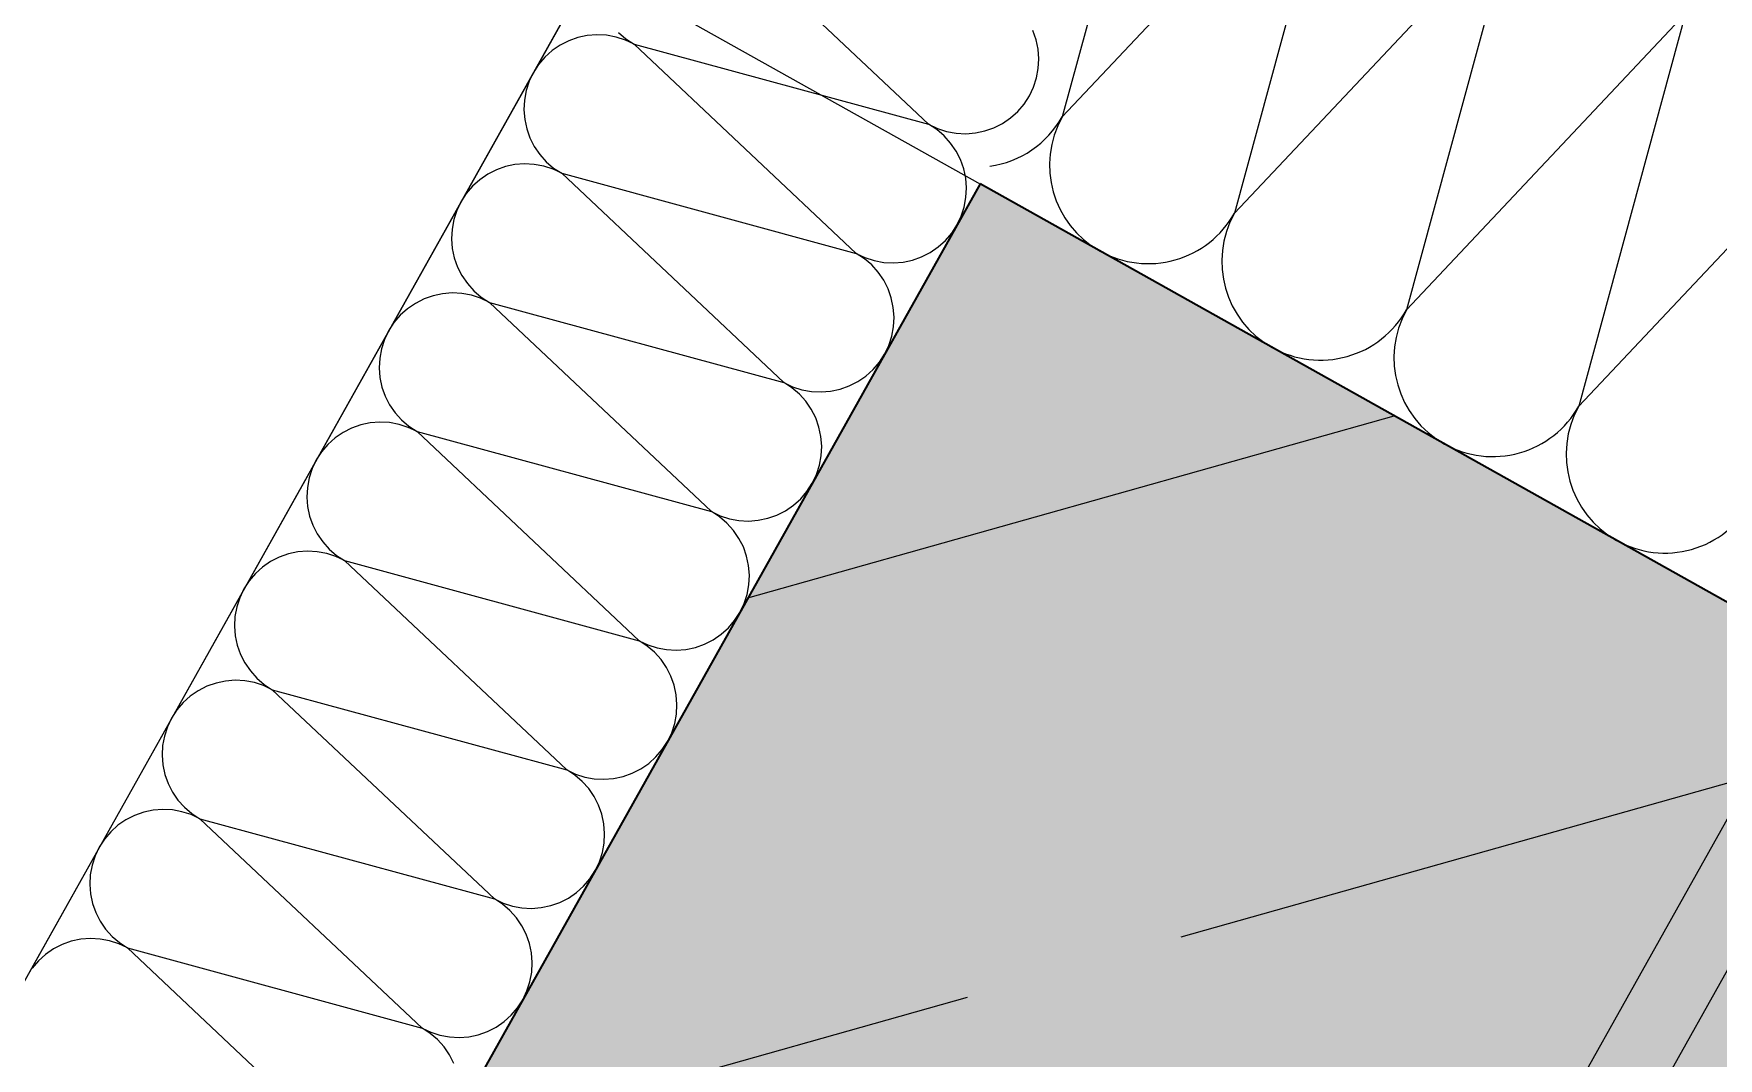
# Model space of a CAD drawing. Header units: metres. Extents: x -27.1 to 50.1, y 105.7 to 163.4.
# Drawn here: x -23.2229 to -22.9953, y 117.3465 to 117.4849 of the extents above; entities that cross this region are included whole.
import ezdxf

# ---------------------------------------------------------------- set-up
doc = ezdxf.new("R2010")
doc.units = ezdxf.units.M
doc.header["$MEASUREMENT"] = 0
doc.linetypes.add('Punktlinie', pattern=[0.0035, 0, -0.0035])
doc.linetypes.add('Wipeout_Contour', pattern=[1, 0, -1])
for name, color, linetype in [('10  Dächer', 7, 'Continuous'), ('10  Fassade', 7, 'Continuous'), ('10  Fassade_Schnittschraffur', 7, 'Continuous'), ('10  Treppen + Rampen', 7, 'Continuous'), ('10  Wand Massiv', 7, 'Continuous'), ('10  Wand Massiv_Deckschraffur', 7, 'Continuous'), ('10  Wand Massiv_Schnittschraffur', 7, 'Continuous'), ('Neubau_10  Stützen', 7, 'Continuous'), ('Neubau_10  Stützen_Deckschraffur', 7, 'Continuous')]:
    doc.layers.add(name, color=color, linetype=linetype)

# ---------------------------------------------------------------- blocks, each defined once
blk = doc.blocks.new('*X8', base_point=(-0.1628299149246004, 98.00747370518326))
at = {"layer": '10  Wand Massiv_Schnittschraffur', "color": 98, "linetype": 'Continuous', "lineweight": 13, "ltscale": 1000, "true_color": 0x000100}
for p, q in [((-23.0462830167004, 117.5137066443064), (-23.08398450751274, 117.4736963979594)), ((-23.0462830167004, 117.5137066443064), (-23.06072068678328, 117.4606616077356)), ((-23.02301919597094, 117.5006718540826), (-23.06072068678328, 117.4606616077356)), ((-23.02301919597094, 117.5006718540826), (-23.03745686605382, 117.4476268175118)), ((-23.07830604018091, 117.4945594946748), (-23.08398450751274, 117.4736963979594)), ((-22.99975537524148, 117.4876370638588), (-23.03745686605382, 117.4476268175118)), ((-22.99975537524148, 117.4876370638588), (-23.01419304532436, 117.434592027288)), ((-22.97649155451202, 117.474602273635), (-23.01419304532436, 117.434592027288))]:
    blk.add_line(p, q, dxfattribs=at)
for centre, radius, start, end in [((-23.09561641787747, 117.4802137930713), 0.01333333333333343, 278.0885708107965, 330.7379561624048), ((-23.07235259714801, 117.4671790028475), 0.01333333333333336, 150.7379561624048, 240.7379561624048), ((-23.07235259714801, 117.4671790028475), 0.01333333333333335, 240.7379561624048, 330.7379561624048), ((-23.04908877641855, 117.4541442126237), 0.01333333333333336, 150.7379561624048, 240.7379561624048), ((-23.04908877641855, 117.4541442126237), 0.01333333333333343, 240.7379561624048, 330.7379561624048), ((-23.02582495568909, 117.4411094223999), 0.01333333333333336, 150.7379561624048, 240.7379561624048), ((-23.02582495568909, 117.4411094223999), 0.01333333333333343, 240.7379561624048, 330.7379561624048), ((-23.00256113495962, 117.4280746321761), 0.01333333333333336, 150.7379561624048, 240.7379561624048), ((-23.00256113495962, 117.4280746321761), 0.01333333333333335, 240.7379561624048, 330.7379561624048)]:
    blk.add_arc(centre, radius, start, end, dxfattribs=at)
blk = doc.blocks.new('*X35', base_point=(-0.1628299149246004, 98.00747370518326))
at = {"layer": '10  Fassade_Schnittschraffur', "color": 98, "linetype": 'Continuous', "lineweight": 13, "ltscale": 1000, "true_color": 0x000100}
for p, q in [((-23.13203462657411, 117.500957843394), (-23.10202694181387, 117.4726817252847)), ((-23.14390208305208, 117.4850723581322), (-23.1429076030541, 117.4842226303765)), ((-23.08751377274771, 117.4841180393716), (-23.08795015381165, 117.4853511651933)), ((-23.15180988981174, 117.4833811837602), (-23.15288805415977, 117.4826405155727)), ((-23.15064427271097, 117.4839747867417), (-23.15180988981174, 117.4833811837602)), ((-23.14941114688922, 117.4844111678056), (-23.15064427271097, 117.4839747867417)), ((-23.14813161147119, 117.484682860351), (-23.14941114688922, 117.4844111678056)), ((-23.14682755966263, 117.4847852156431), (-23.14813161147119, 117.484682860351)), ((-23.14552130415153, 117.4847164823544), (-23.14682755966263, 117.4847852156431)), ((-23.14423519533186, 117.4844778365307), (-23.14552130415153, 117.4847164823544)), ((-23.14299123888209, 117.484073361468), (-23.14423519533186, 117.4844778365307)), ((-23.14181071924198, 117.4835099778469), (-23.14299123888209, 117.484073361468)), ((-23.1429076030541, 117.4842226303765), (-23.14181071924198, 117.4835099778469)), ((-23.14181071924198, 117.4835099778469), (-23.10202694181387, 117.4726817252847)), ((-23.14181071924198, 117.4835099778469), (-23.11180303448174, 117.4552338597376)), ((-23.0872420802023, 117.4828385039535), (-23.08751377274771, 117.4841180393716)), ((-23.08713972491021, 117.481534452145), (-23.0872420802023, 117.4828385039535)), ((-23.15471004581985, 117.4807709752194), (-23.15542269834946, 117.4796740914073)), ((-23.15386031806413, 117.4817654552174), (-23.15471004581985, 117.4807709752194)), ((-23.15288805415977, 117.4826405155727), (-23.15386031806413, 117.4817654552174)), ((-23.08720845819886, 117.4802281966339), (-23.08713972491021, 117.481534452145)), ((-23.15598608197058, 117.4784935717672), (-23.15639055703326, 117.4772496153174)), ((-23.15542269834946, 117.4796740914073), (-23.15598608197058, 117.4784935717672)), ((-23.08785157908531, 117.4776981313644), (-23.08744710402263, 117.4789420878142)), ((-23.08744710402263, 117.4789420878142), (-23.08720845819886, 117.4802281966339)), ((-23.15662920285703, 117.4759635064977), (-23.15669793614568, 117.4746572509866)), ((-23.15639055703326, 117.4772496153174), (-23.15662920285703, 117.4759635064977)), ((-23.089127615236, 117.4754207279122), (-23.08841496270639, 117.4765176117243)), ((-23.08841496270643, 117.4765176117243), (-23.08785157908531, 117.4776981313644)), ((-23.15669793614568, 117.4746572509866), (-23.15659558085359, 117.4733531991781)), ((-23.09094960689608, 117.4735511875588), (-23.08997734299173, 117.4744262479142)), ((-23.08997734299173, 117.4744262479142), (-23.089127615236, 117.4754207279122)), ((-23.15659558085359, 117.4733531991781), (-23.15632388830818, 117.47207366376)), ((-23.15632388830818, 117.47207366376), (-23.15588750724424, 117.4708405379383)), ((-23.10202694181387, 117.4726817252847), (-23.10084642217376, 117.4721183416636)), ((-23.10093005800175, 117.4719690727551), (-23.10202694181387, 117.4726817252847)), ((-23.09993557800377, 117.4711193449994), (-23.10093005800175, 117.4719690727551)), ((-23.10084642217376, 117.4721183416636), (-23.09960246572399, 117.4717138666009)), ((-23.09960246572399, 117.4717138666009), (-23.09831635690432, 117.4714752207771)), ((-23.09831635690432, 117.4714752207771), (-23.09701010139323, 117.4714064874885)), ((-23.09701010139323, 117.4714064874885), (-23.09570604958466, 117.4715088427806)), ((-23.09570604958466, 117.4715088427806), (-23.09442651416663, 117.471780535326)), ((-23.09442651416663, 117.471780535326), (-23.09319338834487, 117.4722169163899)), ((-23.09319338834487, 117.4722169163899), (-23.0920277712441, 117.4728105193714)), ((-23.0920277712441, 117.4728105193714), (-23.09094960689608, 117.4735511875588)), ((-23.15588750724424, 117.4708405379383), (-23.15529390426275, 117.4696749208375)), ((-23.15529390426275, 117.4696749208375), (-23.1545532360753, 117.4685967564895)), ((-23.09906051764841, 117.470147081095), (-23.09993557800377, 117.4711193449994)), ((-23.09831984946097, 117.469068916747), (-23.09906051764841, 117.470147081095)), ((-23.15918723955709, 117.4669633022585), (-23.16042036537884, 117.4665269211946)), ((-23.15790770413906, 117.4672349948039), (-23.15918723955709, 117.4669633022585)), ((-23.15660365233049, 117.467337350096), (-23.15790770413906, 117.4672349948039)), ((-23.15529739681939, 117.4672686168074), (-23.15660365233049, 117.467337350096)), ((-23.15401128799972, 117.4670299709836), (-23.15529739681939, 117.4672686168074)), ((-23.1545532360753, 117.4685967564895), (-23.15367817571994, 117.4676244925851)), ((-23.15276733154996, 117.4666254959209), (-23.15401128799972, 117.4670299709836)), ((-23.15367817571994, 117.4676244925851), (-23.15268369572197, 117.4667747648294)), ((-23.09772624647947, 117.4679032996462), (-23.09831984946097, 117.469068916747)), ((-23.09728986541553, 117.4666701738245), (-23.09772624647947, 117.4679032996462)), ((-23.16266414682763, 117.4651926500256), (-23.16363641073199, 117.4643175896703)), ((-23.16158598247961, 117.4659333182131), (-23.16266414682763, 117.4651926500256)), ((-23.16042036537884, 117.4665269211946), (-23.16158598247961, 117.4659333182131)), ((-23.15158681190985, 117.4660621122998), (-23.15276733154996, 117.4666254959209)), ((-23.15268369572197, 117.4667747648294), (-23.15158681190985, 117.4660621122998)), ((-23.15158681190985, 117.4660621122998), (-23.11180303448174, 117.4552338597376)), ((-23.15158681190985, 117.4660621122998), (-23.1215791271496, 117.4377859941905)), ((-23.09701817287013, 117.4653906384064), (-23.09728986541553, 117.4666701738245)), ((-23.09691581757804, 117.4640865865979), (-23.09701817287013, 117.4653906384064)), ((-23.16448613848772, 117.4633231096723), (-23.16519879101732, 117.4622262258602)), ((-23.16363641073199, 117.4643175896703), (-23.16448613848772, 117.4633231096723)), ((-23.09722319669046, 117.4614942222671), (-23.09698455086669, 117.4627803310867)), ((-23.09698455086669, 117.4627803310867), (-23.09691581757804, 117.4640865865979)), ((-23.16576217463845, 117.4610457062201), (-23.16616664970112, 117.4598017497703)), ((-23.16519879101732, 117.4622262258602), (-23.16576217463845, 117.4610457062201)), ((-23.09819105537426, 117.4590697461772), (-23.09762767175314, 117.4602502658173)), ((-23.09762767175314, 117.4602502658173), (-23.09722319669046, 117.4614942222671)), ((-23.1664052955249, 117.4585156409506), (-23.16647402881355, 117.4572093854395)), ((-23.16616664970112, 117.4598017497703), (-23.1664052955249, 117.4585156409506)), ((-23.09975343565959, 117.4569783823671), (-23.09890370790387, 117.4579728623651)), ((-23.09890370790387, 117.4579728623651), (-23.09819105537426, 117.4590697461772)), ((-23.16647402881355, 117.4572093854395), (-23.16637167352145, 117.455905333631)), ((-23.16637167352145, 117.455905333631), (-23.16609998097605, 117.4546257982129)), ((-23.10180386391197, 117.4553626538243), (-23.10072569956395, 117.4561033220118)), ((-23.10072569956395, 117.4561033220118), (-23.09975343565959, 117.4569783823671)), ((-23.16609998097605, 117.4546257982129), (-23.1656635999121, 117.4533926723912)), ((-23.1656635999121, 117.4533926723912), (-23.16506999693062, 117.4522270552904)), ((-23.11180303448174, 117.4552338597376), (-23.11062251484162, 117.4546704761165)), ((-23.11070615066962, 117.454521207208), (-23.11180303448174, 117.4552338597376)), ((-23.10971167067164, 117.4536714794523), (-23.11070615066962, 117.454521207208)), ((-23.11062251484162, 117.4546704761165), (-23.10937855839186, 117.4542660010538)), ((-23.10883661031628, 117.4526992155479), (-23.10971167067164, 117.4536714794523)), ((-23.10937855839186, 117.4542660010538), (-23.10809244957219, 117.45402735523)), ((-23.10809244957219, 117.45402735523), (-23.10678619406109, 117.4539586219414)), ((-23.10678619406109, 117.4539586219414), (-23.10548214225253, 117.4540609772335)), ((-23.10548214225253, 117.4540609772335), (-23.10420260683449, 117.4543326697789)), ((-23.10420260683449, 117.4543326697789), (-23.10296948101274, 117.4547690508428)), ((-23.10296948101274, 117.4547690508428), (-23.10180386391197, 117.4553626538243)), ((-23.16506999693062, 117.4522270552904), (-23.16432932874317, 117.4511488909424)), ((-23.16432932874317, 117.4511488909424), (-23.16345426838781, 117.450176627038)), ((-23.10809594212883, 117.4516210511999), (-23.10883661031628, 117.4526992155479)), ((-23.10750233914735, 117.4504554340991), (-23.10809594212883, 117.4516210511999)), ((-23.17019645804668, 117.4490790556475), (-23.17136207514744, 117.448485452666)), ((-23.16896333222492, 117.4495154367114), (-23.17019645804668, 117.4490790556475)), ((-23.16768379680688, 117.4497871292568), (-23.16896333222492, 117.4495154367114)), ((-23.16637974499832, 117.4498894845489), (-23.16768379680688, 117.4497871292568)), ((-23.16507348948722, 117.4498207512602), (-23.16637974499832, 117.4498894845489)), ((-23.16378738066755, 117.4495821054365), (-23.16507348948722, 117.4498207512602)), ((-23.16254342421779, 117.4491776303738), (-23.16378738066755, 117.4495821054365)), ((-23.16345426838781, 117.450176627038), (-23.16245978838983, 117.4493268992823)), ((-23.16136290457767, 117.4486142467527), (-23.16254342421779, 117.4491776303738)), ((-23.16245978838983, 117.4493268992823), (-23.16136290457771, 117.4486142467527)), ((-23.16136290457767, 117.4486142467527), (-23.13135521981743, 117.4203381286434)), ((-23.16136290457771, 117.4486142467527), (-23.1215791271496, 117.4377859941905)), ((-23.1070659580834, 117.4492223082774), (-23.10750233914735, 117.4504554340991)), ((-23.106794265538, 117.4479427728593), (-23.1070659580834, 117.4492223082774)), ((-23.17341250339982, 117.4468697241232), (-23.17426223115554, 117.4458752441252)), ((-23.17244023949547, 117.4477447844785), (-23.17341250339982, 117.4468697241232)), ((-23.17136207514744, 117.448485452666), (-23.17244023949547, 117.4477447844785)), ((-23.1066919102459, 117.4466387210508), (-23.106794265538, 117.4479427728593)), ((-23.10676064353456, 117.4453324655397), (-23.1066919102459, 117.4466387210508)), ((-23.17497488368515, 117.4447783603131), (-23.17553826730627, 117.443597840673)), ((-23.17426223115554, 117.4458752441252), (-23.17497488368515, 117.4447783603131)), ((-23.10699928935832, 117.44404635672), (-23.10676064353456, 117.4453324655397)), ((-23.17594274236895, 117.4423538842232), (-23.17618138819272, 117.4410677754035)), ((-23.17553826730627, 117.443597840673), (-23.17594274236895, 117.4423538842232)), ((-23.10796714804212, 117.4416218806301), (-23.107403764421, 117.4428024002702)), ((-23.107403764421, 117.4428024002702), (-23.10699928935832, 117.44404635672)), ((-23.17618138819272, 117.4410677754035), (-23.17625012148137, 117.4397615198924)), ((-23.17625012148137, 117.4397615198924), (-23.17614776618928, 117.4384574680839)), ((-23.11050179223181, 117.4386554564647), (-23.10952952832746, 117.43953051682)), ((-23.10952952832746, 117.43953051682), (-23.10867980057173, 117.440524996818)), ((-23.10867980057173, 117.440524996818), (-23.10796714804212, 117.4416218806301)), ((-23.17614776618928, 117.4384574680839), (-23.17587607364388, 117.4371779326658)), ((-23.1215791271496, 117.4377859941905), (-23.12039860750949, 117.4372226105694)), ((-23.12048224333748, 117.4370733416609), (-23.1215791271496, 117.4377859941905)), ((-23.11397869950236, 117.4368848042318), (-23.11274557368061, 117.4373211852957)), ((-23.11274557368061, 117.4373211852957), (-23.11157995657984, 117.4379147882772)), ((-23.11157995657984, 117.4379147882772), (-23.11050179223181, 117.4386554564647)), ((-23.17587607364388, 117.4371779326658), (-23.17543969257993, 117.4359448068441)), ((-23.17543969257993, 117.4359448068441), (-23.17484608959845, 117.4347791897433)), ((-23.1194877633395, 117.4362236139052), (-23.12048224333748, 117.4370733416609)), ((-23.12039860750949, 117.4372226105694), (-23.11915465105972, 117.4368181355067)), ((-23.11861270298414, 117.4352513500008), (-23.1194877633395, 117.4362236139052)), ((-23.11915465105972, 117.4368181355067), (-23.11786854224005, 117.4365794896829)), ((-23.1178720347967, 117.4341731856528), (-23.11861270298414, 117.4352513500008)), ((-23.11786854224005, 117.4365794896829), (-23.11656228672896, 117.4365107563943)), ((-23.11656228672896, 117.4365107563943), (-23.1152582349204, 117.4366131116864)), ((-23.1152582349204, 117.4366131116864), (-23.11397869950236, 117.4368848042318)), ((-23.17484608959845, 117.4347791897433), (-23.174105421411, 117.4337010253953)), ((-23.174105421411, 117.4337010253953), (-23.17323036105564, 117.4327287614909)), ((-23.17323036105564, 117.4327287614909), (-23.17223588105766, 117.4318790337352)), ((-23.11727843181521, 117.433007568552), (-23.1178720347967, 117.4341731856528)), ((-23.11684205075127, 117.4317744427303), (-23.11727843181521, 117.433007568552)), ((-23.18113816781531, 117.4310375871189), (-23.18221633216333, 117.4302969189314)), ((-23.17997255071453, 117.4316311901004), (-23.18113816781531, 117.4310375871189)), ((-23.17873942489279, 117.4320675711643), (-23.17997255071453, 117.4316311901004)), ((-23.17745988947475, 117.4323392637097), (-23.17873942489279, 117.4320675711643)), ((-23.17615583766619, 117.4324416190018), (-23.17745988947475, 117.4323392637097)), ((-23.17484958215509, 117.4323728857132), (-23.17615583766619, 117.4324416190018)), ((-23.17356347333542, 117.4321342398894), (-23.17484958215509, 117.4323728857132)), ((-23.17231951688565, 117.4317297648267), (-23.17356347333542, 117.4321342398894)), ((-23.17113899724554, 117.4311663812056), (-23.17231951688565, 117.4317297648267)), ((-23.17223588105766, 117.4318790337352), (-23.17113899724554, 117.4311663812056)), ((-23.17113899724554, 117.4311663812056), (-23.13135521981743, 117.4203381286434)), ((-23.17113899724554, 117.4311663812056), (-23.1411313124853, 117.4028902630963)), ((-23.11657035820586, 117.4304949073122), (-23.11684205075127, 117.4317744427303)), ((-23.11646800291377, 117.4291908555037), (-23.11657035820586, 117.4304949073122)), ((-23.18403832382341, 117.4284273785781), (-23.18475097635302, 117.427330494766)), ((-23.18318859606769, 117.4294218585761), (-23.18403832382341, 117.4284273785781)), ((-23.18221633216333, 117.4302969189314), (-23.18318859606769, 117.4294218585761)), ((-23.11653673620242, 117.4278845999926), (-23.11646800291377, 117.4291908555037)), ((-23.18531435997414, 117.4261499751259), (-23.18571883503682, 117.4249060186761)), ((-23.18475097635302, 117.427330494766), (-23.18531435997414, 117.4261499751259)), ((-23.11717985708887, 117.4253545347231), (-23.11677538202619, 117.4265984911729)), ((-23.11677538202619, 117.4265984911729), (-23.11653673620242, 117.4278845999926)), ((-23.18595748086058, 117.4236199098564), (-23.18602621414924, 117.4223136543453)), ((-23.18571883503682, 117.4249060186761), (-23.18595748086058, 117.4236199098564)), ((-23.11845589323956, 117.4230771312709), (-23.11774324070995, 117.424174015083)), ((-23.11774324070999, 117.424174015083), (-23.11717985708887, 117.4253545347231)), ((-23.18602621414924, 117.4223136543453), (-23.18592385885715, 117.4210096025368)), ((-23.12027788489964, 117.4212075909176), (-23.11930562099528, 117.4220826512729)), ((-23.11930562099528, 117.4220826512729), (-23.11845589323956, 117.4230771312709)), ((-23.18592385885715, 117.4210096025368), (-23.18565216631174, 117.4197300671187)), ((-23.18565216631174, 117.4197300671187), (-23.1852157852478, 117.418496941297)), ((-23.13135521981743, 117.4203381286434), (-23.13017470017732, 117.4197747450223)), ((-23.13025833600531, 117.4196254761138), (-23.13135521981743, 117.4203381286434)), ((-23.12926385600733, 117.4187757483581), (-23.13025833600531, 117.4196254761138)), ((-23.13017470017732, 117.4197747450223), (-23.12893074372755, 117.4193702699596)), ((-23.12893074372755, 117.4193702699596), (-23.12764463490788, 117.4191316241358)), ((-23.12764463490788, 117.4191316241358), (-23.12633837939678, 117.4190628908472)), ((-23.12633837939678, 117.4190628908472), (-23.12503432758822, 117.4191652461393)), ((-23.12503432758822, 117.4191652461393), (-23.12375479217019, 117.4194369386847)), ((-23.12375479217019, 117.4194369386847), (-23.12252166634843, 117.4198733197486)), ((-23.12252166634843, 117.4198733197486), (-23.12135604924767, 117.4204669227301)), ((-23.12135604924767, 117.4204669227301), (-23.12027788489964, 117.4212075909176)), ((-23.1852157852478, 117.418496941297), (-23.18462218226631, 117.4173313241962)), ((-23.18462218226631, 117.4173313241962), (-23.18388151407886, 117.4162531598482)), ((-23.12838879565197, 117.4178034844537), (-23.12926385600733, 117.4187757483581)), ((-23.12764812746453, 117.4167253201057), (-23.12838879565197, 117.4178034844537)), ((-23.18851551756065, 117.4146197056172), (-23.1897486433824, 117.4141833245533)), ((-23.18723598214262, 117.4148913981626), (-23.18851551756065, 117.4146197056172)), ((-23.18593193033405, 117.4149937534547), (-23.18723598214262, 117.4148913981626)), ((-23.18462567482295, 117.4149250201661), (-23.18593193033405, 117.4149937534547)), ((-23.18333956600328, 117.4146863743423), (-23.18462567482295, 117.4149250201661)), ((-23.18388151407886, 117.4162531598482), (-23.1830064537235, 117.4152808959438)), ((-23.18209560955352, 117.4142818992796), (-23.18333956600328, 117.4146863743423)), ((-23.1830064537235, 117.4152808959438), (-23.18201197372553, 117.4144311681881)), ((-23.12705452448304, 117.4155597030049), (-23.12764812746453, 117.4167253201057)), ((-23.12661814341909, 117.4143265771832), (-23.12705452448304, 117.4155597030049)), ((-23.19199242483119, 117.4128490533843), (-23.19296468873555, 117.411973993029)), ((-23.19091426048317, 117.4135897215718), (-23.19199242483119, 117.4128490533843)), ((-23.1897486433824, 117.4141833245533), (-23.19091426048317, 117.4135897215718)), ((-23.18091508991341, 117.4137185156585), (-23.18209560955352, 117.4142818992796)), ((-23.18201197372553, 117.4144311681881), (-23.18091508991341, 117.4137185156585)), ((-23.18091508991341, 117.4137185156585), (-23.1411313124853, 117.4028902630963)), ((-23.18091508991341, 117.4137185156585), (-23.15090740515316, 117.3854423975492)), ((-23.12634645087369, 117.4130470417651), (-23.12661814341909, 117.4143265771832)), ((-23.1262440955816, 117.4117429899566), (-23.12634645087369, 117.4130470417651)), ((-23.19381441649128, 117.410979513031), (-23.19452706902089, 117.4098826292189)), ((-23.19296468873555, 117.411973993029), (-23.19381441649128, 117.410979513031)), ((-23.12655147469402, 117.4091506256258), (-23.12631282887025, 117.4104367344455)), ((-23.12631282887025, 117.4104367344455), (-23.1262440955816, 117.4117429899566)), ((-23.19509045264201, 117.4087021095788), (-23.19549492770468, 117.407458153129)), ((-23.19452706902089, 117.4098826292189), (-23.19509045264201, 117.4087021095788)), ((-23.12751933337782, 117.4067261495359), (-23.1269559497567, 117.407906669176)), ((-23.1269559497567, 117.407906669176), (-23.12655147469402, 117.4091506256258)), ((-23.19573357352846, 117.4061720443093), (-23.19580230681711, 117.4048657887982)), ((-23.19549492770468, 117.407458153129), (-23.19573357352846, 117.4061720443093)), ((-23.12908171366315, 117.4046347857258), (-23.12823198590743, 117.4056292657238)), ((-23.12823198590743, 117.4056292657238), (-23.12751933337782, 117.4067261495359)), ((-23.19580230681711, 117.4048657887982), (-23.19569995152501, 117.4035617369897)), ((-23.19569995152501, 117.4035617369897), (-23.19542825897961, 117.4022822015716)), ((-23.13113214191553, 117.403019057183), (-23.13005397756751, 117.4037597253705)), ((-23.13005397756751, 117.4037597253705), (-23.12908171366315, 117.4046347857258)), ((-23.19542825897961, 117.4022822015716), (-23.19499187791566, 117.4010490757499)), ((-23.19499187791566, 117.4010490757499), (-23.19439827493418, 117.3998834586491)), ((-23.1411313124853, 117.4028902630963), (-23.13995079284518, 117.4023268794752)), ((-23.14003442867318, 117.4021776105667), (-23.1411313124853, 117.4028902630963)), ((-23.1390399486752, 117.401327882811), (-23.14003442867318, 117.4021776105667)), ((-23.13995079284518, 117.4023268794752), (-23.13870683639542, 117.4019224044125)), ((-23.13816488831984, 117.4003556189066), (-23.1390399486752, 117.401327882811)), ((-23.13870683639542, 117.4019224044125), (-23.13742072757575, 117.4016837585887)), ((-23.13742072757575, 117.4016837585887), (-23.13611447206465, 117.4016150253001)), ((-23.13611447206465, 117.4016150253001), (-23.13481042025609, 117.4017173805922)), ((-23.13481042025609, 117.4017173805922), (-23.13353088483805, 117.4019890731376)), ((-23.13353088483805, 117.4019890731376), (-23.1322977590163, 117.4024254542015)), ((-23.1322977590163, 117.4024254542015), (-23.13113214191553, 117.403019057183)), ((-23.19439827493418, 117.3998834586491), (-23.19365760674673, 117.3988052943011)), ((-23.19365760674673, 117.3988052943011), (-23.19278254639137, 117.3978330303968)), ((-23.1374242201324, 117.3992774545586), (-23.13816488831984, 117.4003556189066)), ((-23.13683061715091, 117.3981118374578), (-23.1374242201324, 117.3992774545586)), ((-23.19952473605023, 117.3967354590062), (-23.200690353151, 117.3961418560247)), ((-23.19829161022848, 117.3971718400701), (-23.19952473605023, 117.3967354590062)), ((-23.19701207481044, 117.3974435326155), (-23.19829161022848, 117.3971718400701)), ((-23.19570802300188, 117.3975458879076), (-23.19701207481044, 117.3974435326155)), ((-23.19440176749078, 117.397477154619), (-23.19570802300188, 117.3975458879076)), ((-23.19311565867111, 117.3972385087952), (-23.19440176749078, 117.397477154619)), ((-23.19187170222135, 117.3968340337325), (-23.19311565867111, 117.3972385087952)), ((-23.19278254639137, 117.3978330303968), (-23.19178806639339, 117.396983302641)), ((-23.19069118258123, 117.3962706501114), (-23.19187170222135, 117.3968340337325)), ((-23.19178806639339, 117.396983302641), (-23.19069118258128, 117.3962706501114)), ((-23.19069118258123, 117.3962706501114), (-23.16068349782099, 117.3679945320021)), ((-23.19069118258128, 117.3962706501114), (-23.15090740515316, 117.3854423975492)), ((-23.13639423608696, 117.3968787116361), (-23.13683061715091, 117.3981118374578)), ((-23.13612254354156, 117.395599176218), (-23.13639423608696, 117.3968787116361)), ((-23.20274078140338, 117.3945261274819), (-23.2035905091591, 117.3935316474839)), ((-23.20176851749903, 117.3954011878372), (-23.20274078140338, 117.3945261274819)), ((-23.200690353151, 117.3961418560247), (-23.20176851749903, 117.3954011878372)), ((-23.13602018824946, 117.3942951244095), (-23.13612254354156, 117.395599176218)), ((-23.13608892153812, 117.3929888688984), (-23.13602018824946, 117.3942951244095)), ((-23.20430316168871, 117.3924347636718), (-23.20486654530983, 117.3912542440317)), ((-23.2035905091591, 117.3935316474839), (-23.20430316168871, 117.3924347636718)), ((-23.13632756736189, 117.3917027600787), (-23.13608892153812, 117.3929888688984)), ((-23.20527102037251, 117.3900102875819), (-23.20550966619628, 117.3887241787622)), ((-23.20486654530983, 117.3912542440317), (-23.20527102037251, 117.3900102875819)), ((-23.13729542604569, 117.3892782839888), (-23.13673204242456, 117.3904588036289)), ((-23.13673204242456, 117.3904588036289), (-23.13632756736189, 117.3917027600787)), ((-23.20550966619628, 117.3887241787622), (-23.20557839948493, 117.3874179232511)), ((-23.20557839948493, 117.3874179232511), (-23.20547604419284, 117.3861138714426)), ((-23.13983007023537, 117.3863118598234), (-23.13885780633102, 117.3871869201787)), ((-23.13885780633102, 117.3871869201787), (-23.13800807857529, 117.3881814001767)), ((-23.13800807857529, 117.3881814001767), (-23.13729542604569, 117.3892782839888)), ((-23.20547604419284, 117.3861138714426), (-23.20520435164743, 117.3848343360245)), ((-23.15090740515316, 117.3854423975492), (-23.14972688551305, 117.3848790139281)), ((-23.14981052134105, 117.3847297450196), (-23.15090740515316, 117.3854423975492)), ((-23.14330697750592, 117.3845412075905), (-23.14207385168416, 117.3849775886544)), ((-23.14207385168416, 117.3849775886544), (-23.1409082345834, 117.3855711916359)), ((-23.1409082345834, 117.3855711916359), (-23.13983007023537, 117.3863118598234)), ((-23.20520435164743, 117.3848343360245), (-23.20476797058349, 117.3836012102028)), ((-23.20476797058349, 117.3836012102028), (-23.20417436760201, 117.382435593102)), ((-23.14881604134306, 117.3838800172639), (-23.14981052134105, 117.3847297450196)), ((-23.14972688551305, 117.3848790139281), (-23.14848292906328, 117.3844745388654)), ((-23.14794098098771, 117.3829077533595), (-23.14881604134306, 117.3838800172639)), ((-23.14848292906328, 117.3844745388654), (-23.14719682024361, 117.3842358930416)), ((-23.14720031280026, 117.3818295890115), (-23.14794098098771, 117.3829077533595)), ((-23.14719682024361, 117.3842358930416), (-23.14589056473252, 117.384167159753)), ((-23.14589056473252, 117.384167159753), (-23.14458651292396, 117.3842695150451)), ((-23.14458651292396, 117.3842695150451), (-23.14330697750592, 117.3845412075905)), ((-23.20417436760201, 117.382435593102), (-23.20343369941456, 117.381357428754)), ((-23.20343369941456, 117.381357428754), (-23.20255863905921, 117.3803851648496)), ((-23.20255863905921, 117.3803851648496), (-23.20156415906122, 117.3795354370939)), ((-23.14660670981877, 117.3806639719107), (-23.14720031280026, 117.3818295890115)), ((-23.14617032875483, 117.379430846089), (-23.14660670981877, 117.3806639719107)), ((-23.21046644581887, 117.3786939904776), (-23.21154461016689, 117.3779533222902)), ((-23.20930082871809, 117.3792875934591), (-23.21046644581887, 117.3786939904776)), ((-23.20806770289635, 117.379723974523), (-23.20930082871809, 117.3792875934591)), ((-23.20678816747831, 117.3799956670684), (-23.20806770289635, 117.379723974523)), ((-23.20548411566975, 117.3800980223605), (-23.20678816747831, 117.3799956670684)), ((-23.20417786015865, 117.3800292890719), (-23.20548411566975, 117.3800980223605)), ((-23.20289175133898, 117.3797906432481), (-23.20417786015865, 117.3800292890719)), ((-23.20164779488922, 117.3793861681854), (-23.20289175133898, 117.3797906432481)), ((-23.2004672752491, 117.3788227845643), (-23.20164779488922, 117.3793861681854)), ((-23.20156415906122, 117.3795354370939), (-23.2004672752491, 117.3788227845643)), ((-23.2004672752491, 117.3788227845643), (-23.16068349782099, 117.3679945320021)), ((-23.2004672752491, 117.3788227845643), (-23.17045959048886, 117.350546666455)), ((-23.14589863620942, 117.3781513106709), (-23.14617032875483, 117.379430846089)), ((-23.14579628091733, 117.3768472588624), (-23.14589863620942, 117.3781513106709)), ((-23.21336660182697, 117.3760837819368), (-23.21407925435658, 117.3749868981247)), ((-23.21251687407125, 117.3770782619348), (-23.21336660182697, 117.3760837819368)), ((-23.21154461016689, 117.3779533222902), (-23.21251687407125, 117.3770782619348)), ((-23.14586501420598, 117.3755410033513), (-23.14579628091733, 117.3768472588624)), ((-23.2146426379777, 117.3738063784846), (-23.21504711304038, 117.3725624220348)), ((-23.21407925435658, 117.3749868981247), (-23.2146426379777, 117.3738063784846)), ((-23.14650813509243, 117.3730109380818), (-23.14610366002975, 117.3742548945316)), ((-23.14610366002975, 117.3742548945316), (-23.14586501420598, 117.3755410033513)), ((-23.21528575886414, 117.3712763132151), (-23.2153544921528, 117.369970057704)), ((-23.21504711304038, 117.3725624220348), (-23.21528575886414, 117.3712763132151)), ((-23.14778417124312, 117.3707335346296), (-23.14707151871351, 117.3718304184417)), ((-23.14707151871355, 117.3718304184417), (-23.14650813509243, 117.3730109380818)), ((-23.2153544921528, 117.369970057704), (-23.21525213686071, 117.3686660058955)), ((-23.1496061629032, 117.3688639942763), (-23.14863389899885, 117.3697390546316)), ((-23.14863389899885, 117.3697390546316), (-23.14778417124312, 117.3707335346296)), ((-23.21525213686071, 117.3686660058955), (-23.2149804443153, 117.3673864704774)), ((-23.2149804443153, 117.3673864704774), (-23.21454406325136, 117.3661533446557)), ((-23.16068349782099, 117.3679945320021), (-23.15950297818087, 117.367431148381)), ((-23.15958661400887, 117.3672818794725), (-23.16068349782099, 117.3679945320021)), ((-23.1585921340109, 117.3664321517168), (-23.15958661400887, 117.3672818794725)), ((-23.15950297818087, 117.367431148381), (-23.15825902173112, 117.3670266733183)), ((-23.15825902173112, 117.3670266733183), (-23.15697291291144, 117.3667880274945)), ((-23.15697291291144, 117.3667880274945), (-23.15566665740035, 117.3667192942059)), ((-23.15566665740035, 117.3667192942059), (-23.15436260559178, 117.366821649498)), ((-23.15436260559178, 117.366821649498), (-23.15308307017375, 117.3670933420434)), ((-23.15308307017375, 117.3670933420434), (-23.15184994435199, 117.3675297231073)), ((-23.15184994435199, 117.3675297231073), (-23.15068432725123, 117.3681233260888)), ((-23.15068432725123, 117.3681233260888), (-23.1496061629032, 117.3688639942763)), ((-23.21454406325136, 117.3661533446557), (-23.21395046026987, 117.3649877275549)), ((-23.21395046026987, 117.3649877275549), (-23.21320979208242, 117.3639095632069)), ((-23.15771707365553, 117.3654598878124), (-23.1585921340109, 117.3664321517168)), ((-23.15697640546809, 117.3643817234644), (-23.15771707365553, 117.3654598878124)), ((-23.21784379556421, 117.3622761089759), (-23.21907692138596, 117.361839727912)), ((-23.21656426014617, 117.3625478015213), (-23.21784379556421, 117.3622761089759)), ((-23.21526020833761, 117.3626501568134), (-23.21656426014617, 117.3625478015213)), ((-23.21395395282651, 117.3625814235248), (-23.21526020833761, 117.3626501568134)), ((-23.21266784400684, 117.362342777701), (-23.21395395282651, 117.3625814235248)), ((-23.21320979208242, 117.3639095632069), (-23.21233473172706, 117.3629372993025)), ((-23.21142388755708, 117.3619383026383), (-23.21266784400684, 117.362342777701)), ((-23.21233473172706, 117.3629372993025), (-23.21134025172909, 117.3620875715468)), ((-23.1563828024866, 117.3632161063636), (-23.15697640546809, 117.3643817234644)), ((-23.15594642142266, 117.3619829805419), (-23.1563828024866, 117.3632161063636)), ((-23.22132070283475, 117.3605054567431), (-23.22229296673911, 117.3596303963877)), ((-23.22024253848673, 117.3612461249305), (-23.22132070283475, 117.3605054567431)), ((-23.21907692138596, 117.361839727912), (-23.22024253848673, 117.3612461249305)), ((-23.21024336791697, 117.3613749190172), (-23.21142388755708, 117.3619383026383)), ((-23.21134025172909, 117.3620875715468), (-23.21024336791697, 117.3613749190172)), ((-23.21024336791697, 117.3613749190172), (-23.17045959048886, 117.350546666455)), ((-23.21024336791697, 117.3613749190172), (-23.18023568315672, 117.3330988009079)), ((-23.15567472887725, 117.3607034451238), (-23.15594642142266, 117.3619829805419)), ((-23.15557237358516, 117.3593993933153), (-23.15567472887725, 117.3607034451238)), ((-23.22229296673911, 117.3596303963877), (-23.22314269449484, 117.3586359163897)), ((-23.15587975269758, 117.3568070289845), (-23.15564110687381, 117.3580931378042)), ((-23.15564110687381, 117.3580931378042), (-23.15557237358516, 117.3593993933153)), ((-23.15684761138138, 117.3543825528946), (-23.15628422776026, 117.3555630725347)), ((-23.15628422776026, 117.3555630725347), (-23.15587975269758, 117.3568070289845)), ((-23.15840999166671, 117.3522911890845), (-23.15756026391098, 117.3532856690825)), ((-23.15756026391098, 117.3532856690825), (-23.15684761138138, 117.3543825528946)), ((-23.16046041991909, 117.3506754605417), (-23.15938225557107, 117.3514161287292)), ((-23.15938225557107, 117.3514161287292), (-23.15840999166671, 117.3522911890845)), ((-23.17045959048886, 117.350546666455), (-23.16927907084875, 117.3499832828339)), ((-23.16936270667674, 117.3498340139254), (-23.17045959048886, 117.350546666455)), ((-23.16836822667876, 117.3489842861697), (-23.16936270667674, 117.3498340139254)), ((-23.16927907084875, 117.3499832828339), (-23.16803511439898, 117.3495788077712)), ((-23.1674931663234, 117.3480120222653), (-23.16836822667876, 117.3489842861697)), ((-23.16803511439898, 117.3495788077712), (-23.16674900557931, 117.3493401619475)), ((-23.16674900557931, 117.3493401619475), (-23.16544275006821, 117.3492714286588)), ((-23.16544275006821, 117.3492714286588), (-23.16413869825965, 117.3493737839509)), ((-23.16413869825965, 117.3493737839509), (-23.16285916284161, 117.3496454764963)), ((-23.16285916284161, 117.3496454764963), (-23.16162603701986, 117.3500818575602)), ((-23.16162603701986, 117.3500818575602), (-23.16046041991909, 117.3506754605417)), ((-23.16675249813596, 117.3469338579173), (-23.1674931663234, 117.3480120222653)), ((-23.16615889515447, 117.3457682408165), (-23.16675249813596, 117.3469338579173))]:
    blk.add_line(p, q, dxfattribs=at)

msp = doc.modelspace()

# ---------------------------------------------------------------- wipeouts: each hides what was drawn before it
at = {"color": 254, "linetype": 'Wipeout_Contour', "lineweight": 0, "ltscale": 477.9498266948419}
msp.add_wipeout([(-22.571706972182067, 116.8848140904917), (-22.253983960475882, 117.4518697207718), (-22.777419926888268, 117.74515250080829), (-23.095142938594464, 117.1780968705282)], dxfattribs=at).dxf.layer = 'Neubau_10  Stützen_Deckschraffur'

# ---------------------------------------------------------------- next in the draw order: hatches: boundary and pattern name
at = {"layer": '10  Wand Massiv_Schnittschraffur', "linetype": 'Continuous', "lineweight": 0, "true_color": 0xffffff}
msp.add_hatch(color=7, dxfattribs=at).paths.add_polyline_path([(-21.10128880892208, 116.3475022801057), (-23.09507683906756, 117.4646278385384), (-23.21727799741591, 117.2465295191998), (-21.22348996727024, 116.129403960767)])
at = {"layer": '10  Wand Massiv_Schnittschraffur', "linetype": 'Continuous', "lineweight": 13, "true_color": 0x000100}
h = msp.add_hatch(dxfattribs=at)
h.set_pattern_fill('Beton__Stahlbeton_0001', color=98, style=0, pattern_type=2)
h.set_pattern_definition([(195.7379561624047, (0, 0), (-0.03254857575981566, 0.1155014727871794), []), (195.7379561624047, (0.01627428787990783, -0.05775073639358968), (-0.03254857575981566, 0.1155014727871794), [0.08999999999999998, -0.03])])
h.paths.add_polyline_path([(-21.10128880892208, 116.3475022801057), (-23.09507683906756, 117.4646278385384), (-23.21727799741591, 117.2465295191998), (-21.22348996727024, 116.129403960767)])

# ---------------------------------------------------------------- next in the draw order: linework, layer by layer
at = {"layer": '10  Dächer', "color": 255, "linetype": 'Punktlinie', "lineweight": 18, "ltscale": 1000, "flags": 128}
msp.add_lwpolyline([(-23.14742044084729, 117.4939560685368), (-21.01012382128362, 116.2964223534701), (-16.6353224045647, 124.1043421120602), (-18.77261892247932, 125.3018759206158)], close=True, dxfattribs=at)
at = {"layer": '10  Wand Massiv', "color": 7, "linetype": 'Continuous', "lineweight": 35, "ltscale": 1000}
msp.add_line((-21.10128869077014, 116.3475019708206), (-23.09507715013052, 117.4646277697437), dxfattribs=at)
at = {"layer": '10  Wand Massiv', "color": 7, "linetype": 'Continuous', "lineweight": 35, "ltscale": 1000, "flags": 128}
msp.add_lwpolyline([(-23.09507683906756, 117.4646278385384), (-23.21727799741591, 117.2465295191998)], dxfattribs=at)
at = {"layer": 'Neubau_10  Stützen', "color": 7, "linetype": 'Continuous', "lineweight": 18, "ltscale": 1000, "flags": 128}
for points in [[(-23.10875492121186, 117.1742609860552), (-22.56787108574246, 116.8712021113842), (-22.24037198136838, 117.4557056072114), (-22.78125581683777, 117.7587644818824)], [(-22.57170697218207, 116.8848140904917), (-22.25398396047588, 117.4518697207718), (-22.77741992688827, 117.7451525008083), (-23.09514293859446, 117.1780968705282)]]:
    msp.add_lwpolyline(points, close=True, dxfattribs=at)

# ---------------------------------------------------------------- next in the draw order: block references
at = {"layer": '10  Treppen + Rampen', "color": 7, "linetype": 'Continuous', "lineweight": 13, "ltscale": 1000}
msp.add_blockref('*X8', (-0.1628299149246004, 98.00747370518326), dxfattribs=at)

# ---------------------------------------------------------------- next in the draw order: wipeouts: each hides what was drawn before it
at = {"color": 254, "linetype": 'Wipeout_Contour', "lineweight": 0, "ltscale": 478.8389832126359}
msp.add_wipeout([(-23.147420435708877, 117.49395611654201), (-23.28700336008811, 117.57216485788622), (-23.409204518436283, 117.35406653854751), (-23.269621594057224, 117.2758577972034)], dxfattribs=at).dxf.layer = '10  Wand Massiv_Deckschraffur'

# ---------------------------------------------------------------- next in the draw order: linework, layer by layer
at = {"layer": '10  Fassade', "color": 255, "linetype": 'Punktlinie', "lineweight": 18, "ltscale": 1000, "flags": 128}
for points in [[(-23.19830205914141, 117.2370036121159), (-23.00325199476248, 117.5851188984437)], [(-23.19499637650646, 117.2351514279801), (-22.99994631212754, 117.5832667143078)]]:
    msp.add_lwpolyline(points, dxfattribs=at)
at = {"layer": '10  Fassade', "color": 7, "linetype": 'Continuous', "lineweight": 25, "ltscale": 1000, "flags": 128}
for points in [[(-23.10831606503739, 117.5637475787304), (-23.28120920310621, 117.2551768307306)], [(-23.22886560646494, 117.2258485527269), (-23.09507683906757, 117.4646278385384)]]:
    msp.add_lwpolyline(points, dxfattribs=at)
at = {"layer": '10  Wand Massiv', "color": 7, "linetype": 'Continuous', "lineweight": 18, "ltscale": 1000, "flags": 128}
msp.add_lwpolyline([(-23.14742043570887, 117.493956116542), (-23.26962159405722, 117.2758577972034)], dxfattribs=at)

# ---------------------------------------------------------------- next in the draw order: block references
at = {"layer": '10  Treppen + Rampen', "color": 7, "linetype": 'Continuous', "lineweight": 13, "ltscale": 1000}
msp.add_blockref('*X35', (-0.1628299149246004, 98.00747370518326), dxfattribs=at)

doc.saveas('drawing.dxf')
